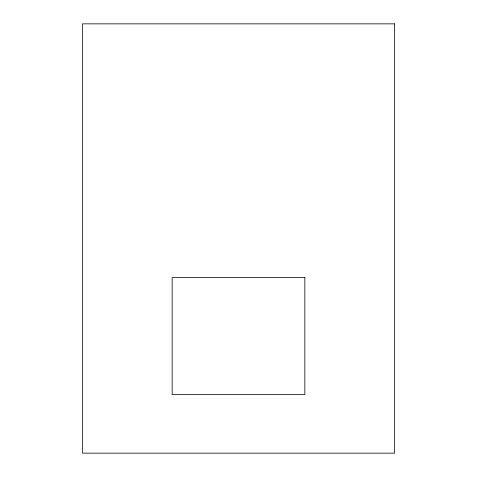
<?xml version="1.0" encoding="UTF-8"?>
<svg xmlns="http://www.w3.org/2000/svg" width="477" height="477" viewBox="0 0 477 477"><rect width="100%" height="100%" fill="white"/><g stroke="black" fill="none" stroke-linecap="round" stroke-linejoin="round"><path stroke-width="0.72" d="M394.61 23.85L82.39 23.85L82.39 453.15L394.61 453.15L394.61 23.85M304.845 277.525L172.155 277.525L172.155 394.61L304.845 394.61L304.845 277.525"/></g></svg>
